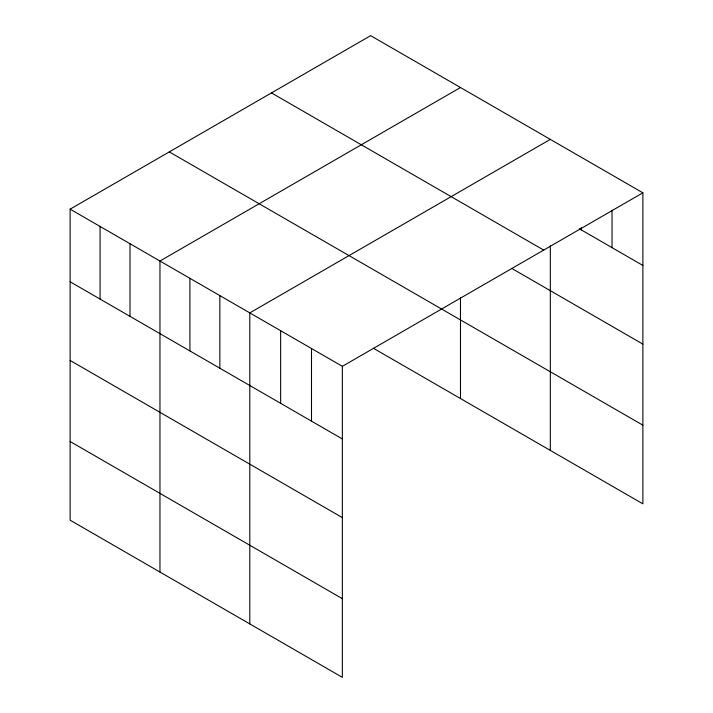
<?xml version="1.0" encoding="UTF-8"?>
<svg xmlns="http://www.w3.org/2000/svg" width="713" height="713" viewBox="0 0 713 713"><rect width="100%" height="100%" fill="white"/><g stroke="black" fill="none" stroke-linecap="round" stroke-linejoin="round"><path stroke-width="1.07" d="M550.32 245.878L550.32 450.402M70.124 209.159L342.356 366.33L342.356 677.35L70.124 520.178L70.124 209.159L370.644 35.65L642.876 192.822L642.876 503.841L373.452 348.292M460.482 87.521L159.962 261.02L159.962 572.04M550.32 139.383L249.8 312.891L249.8 623.911M342.356 366.33L642.876 192.822M579.241 228.704L642.876 265.45M271.475 92.904L543.707 250.085M511.952 268.525L642.876 344.121M169.293 151.896L642.876 425.171M70.124 281.778L342.356 438.95M70.124 360.448L342.356 517.62M70.124 441.507L342.356 598.679M612.03 210.219L612.03 247.634M581.175 227.616L581.175 229.818M460.482 297.963L460.482 398.54M311.501 348.514L311.501 421.133M280.646 330.707L280.646 403.326M219.854 295.601L219.854 368.22M189.908 278.311L189.908 350.93M130.016 243.73L130.016 316.358M100.07 226.449L100.07 299.068"/></g></svg>
